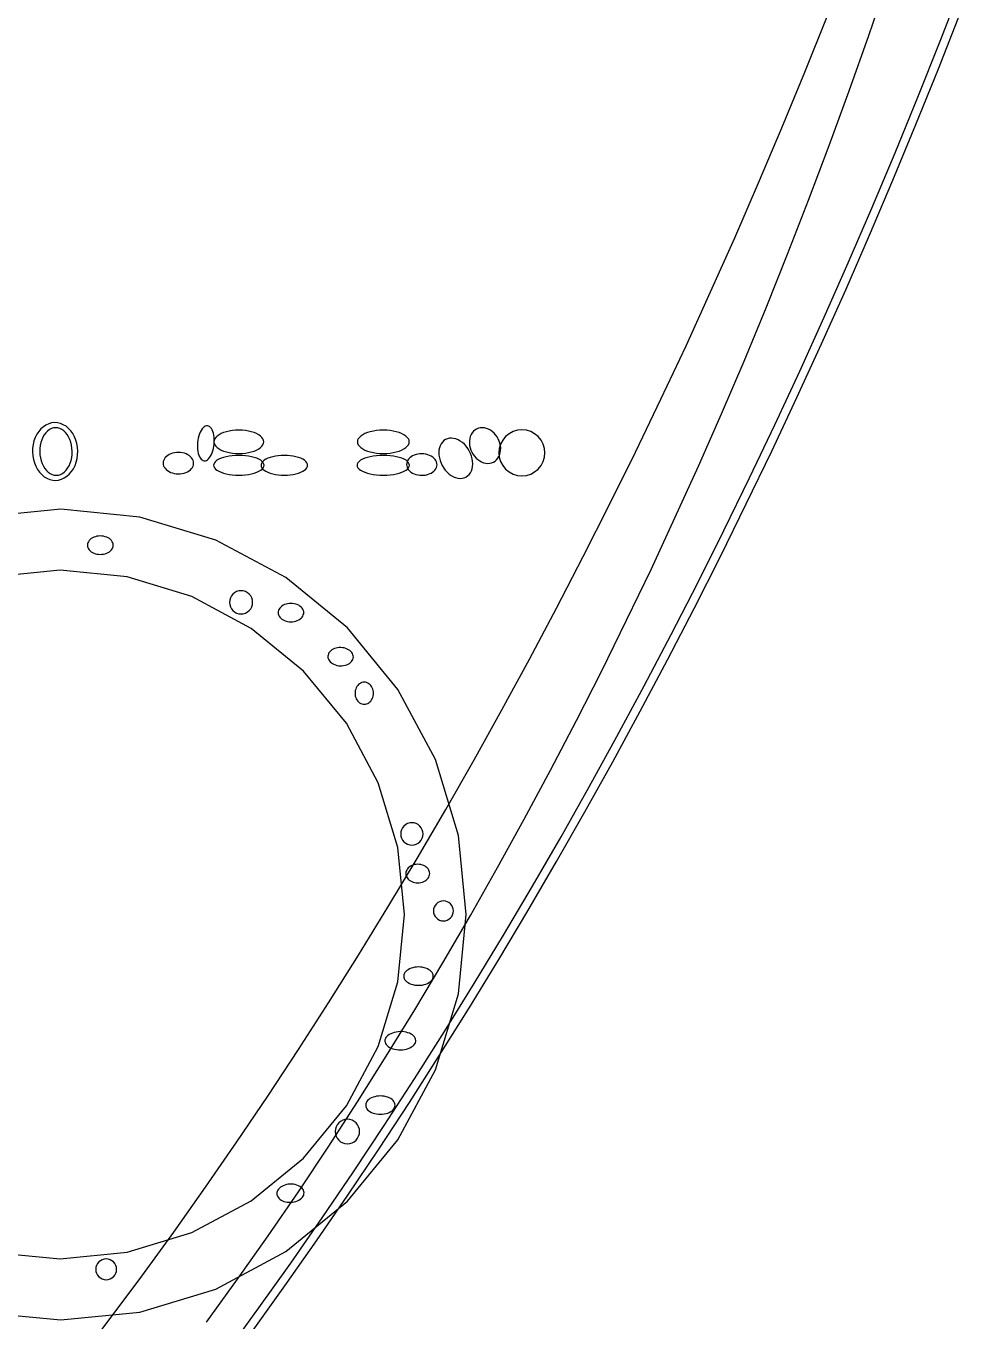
# Model space of a CAD drawing. Extents: x -1 to 217, y -22 to 302.
# Drawn here: x 175.59 to 202.62, y 21.13 to 58.54 of the extents above; entities that cross this region are included whole.
import ezdxf

# ---------------------------------------------------------------- set-up
doc = ezdxf.new("R2010")
doc.units = 0

msp = doc.modelspace()

# ---------------------------------------------------------------- linework, layer by layer
at = {"layer": 'CIRCLES'}
for p, q in [((189.538, 46.759), (189.438, 46.677)), ((189.653, 46.821), (189.538, 46.759)), ((189.778, 46.858), (189.653, 46.821)), ((189.907, 46.871), (189.778, 46.858)), ((190.037, 46.858), (189.907, 46.871)), ((190.162, 46.821), (190.037, 46.858)), ((190.276, 46.759), (190.162, 46.821)), ((190.377, 46.677), (190.276, 46.759)), ((189.294, 46.461), (189.256, 46.336)), ((189.355, 46.576), (189.294, 46.461)), ((189.438, 46.677), (189.355, 46.576)), ((190.46, 46.576), (190.377, 46.677)), ((190.521, 46.461), (190.46, 46.576)), ((190.559, 46.336), (190.521, 46.461)), ((189.256, 46.336), (189.243, 46.207)), ((189.243, 46.207), (189.256, 46.077)), ((189.256, 46.077), (189.294, 45.953)), ((190.521, 45.953), (190.559, 46.077)), ((190.572, 46.207), (190.559, 46.336)), ((190.559, 46.077), (190.572, 46.207)), ((189.294, 45.953), (189.355, 45.838)), ((189.355, 45.838), (189.438, 45.737)), ((189.438, 45.737), (189.538, 45.654)), ((189.538, 45.654), (189.653, 45.593)), ((190.162, 45.593), (190.276, 45.654)), ((190.276, 45.654), (190.377, 45.737)), ((190.377, 45.737), (190.46, 45.838)), ((190.46, 45.838), (190.521, 45.953)), ((189.653, 45.593), (189.778, 45.555)), ((189.778, 45.555), (189.907, 45.543)), ((189.907, 45.543), (190.037, 45.555)), ((190.037, 45.555), (190.162, 45.593)), ((176.594, 44.578), (174.31, 44.353)), ((178.878, 44.353), (176.594, 44.578)), ((181.074, 43.687), (178.878, 44.353)), ((183.097, 42.605), (181.074, 43.687)), ((176.574, 42.814), (174.634, 42.623)), ((178.513, 42.623), (176.574, 42.814)), ((180.378, 42.057), (178.513, 42.623)), ((184.871, 41.149), (183.097, 42.605)), ((182.097, 41.138), (180.378, 42.057)), ((181.472, 41.954), (181.466, 41.889)), ((181.491, 42.017), (181.472, 41.954)), ((181.522, 42.075), (181.491, 42.017)), ((181.564, 42.125), (181.522, 42.075)), ((181.615, 42.167), (181.564, 42.125)), ((181.672, 42.198), (181.615, 42.167)), ((181.735, 42.217), (181.672, 42.198)), ((181.8, 42.224), (181.735, 42.217)), ((181.866, 42.217), (181.8, 42.224)), ((181.929, 42.198), (181.866, 42.217)), ((181.986, 42.167), (181.929, 42.198)), ((182.037, 42.125), (181.986, 42.167)), ((182.079, 42.075), (182.037, 42.125)), ((182.11, 42.017), (182.079, 42.075)), ((182.129, 41.954), (182.11, 42.017)), ((182.135, 41.889), (182.129, 41.954)), ((181.466, 41.889), (181.472, 41.824)), ((181.472, 41.824), (181.491, 41.761)), ((181.491, 41.761), (181.522, 41.703)), ((181.522, 41.703), (181.564, 41.652)), ((181.564, 41.652), (181.615, 41.611)), ((181.615, 41.611), (181.672, 41.58)), ((181.672, 41.58), (181.735, 41.561)), ((181.735, 41.561), (181.8, 41.554)), ((181.8, 41.554), (181.866, 41.561)), ((181.866, 41.561), (181.929, 41.58)), ((181.929, 41.58), (181.986, 41.611)), ((181.986, 41.611), (182.037, 41.652)), ((182.037, 41.652), (182.079, 41.703)), ((182.079, 41.703), (182.11, 41.761)), ((182.11, 41.761), (182.129, 41.824)), ((182.129, 41.824), (182.135, 41.889)), ((186.327, 39.375), (184.871, 41.149)), ((183.604, 39.902), (182.097, 41.138)), ((184.84, 38.395), (183.604, 39.902)), ((187.409, 37.352), (186.327, 39.375)), ((185.759, 36.676), (184.84, 38.395)), ((188.075, 35.156), (187.409, 37.352)), ((186.324, 34.811), (185.759, 36.676)), ((186.415, 35.263), (186.409, 35.2)), ((186.409, 35.2), (186.415, 35.137)), ((186.434, 35.324), (186.415, 35.263)), ((186.464, 35.38), (186.434, 35.324)), ((186.504, 35.429), (186.464, 35.38)), ((186.553, 35.469), (186.504, 35.429)), ((186.609, 35.499), (186.553, 35.469)), ((186.669, 35.517), (186.609, 35.499)), ((186.732, 35.523), (186.669, 35.517)), ((186.795, 35.517), (186.732, 35.523)), ((186.856, 35.499), (186.795, 35.517)), ((186.912, 35.469), (186.856, 35.499)), ((186.961, 35.429), (186.912, 35.469)), ((187.001, 35.38), (186.961, 35.429)), ((187.031, 35.324), (187.001, 35.38)), ((187.049, 35.263), (187.031, 35.324)), ((187.055, 35.2), (187.049, 35.263)), ((187.049, 35.137), (187.055, 35.2)), ((186.516, 32.872), (186.324, 34.811)), ((186.415, 35.137), (186.434, 35.077)), ((186.434, 35.077), (186.464, 35.021)), ((186.464, 35.021), (186.504, 34.972)), ((186.504, 34.972), (186.553, 34.932)), ((186.553, 34.932), (186.609, 34.902)), ((186.609, 34.902), (186.669, 34.883)), ((186.669, 34.883), (186.732, 34.877)), ((186.732, 34.877), (186.795, 34.883)), ((186.795, 34.883), (186.856, 34.902)), ((186.856, 34.902), (186.912, 34.932)), ((186.912, 34.932), (186.961, 34.972)), ((186.961, 34.972), (187.001, 35.021)), ((187.001, 35.021), (187.031, 35.077)), ((187.031, 35.077), (187.049, 35.137)), ((188.3, 32.872), (188.075, 35.156)), ((187.36, 33.034), (187.355, 32.978)), ((187.355, 32.978), (187.36, 32.921)), ((187.377, 33.088), (187.36, 33.034)), ((187.36, 32.921), (187.377, 32.867)), ((187.403, 33.138), (187.377, 33.088)), ((187.439, 33.181), (187.403, 33.138)), ((187.483, 33.217), (187.439, 33.181)), ((187.532, 33.244), (187.483, 33.217)), ((187.586, 33.26), (187.532, 33.244)), ((187.643, 33.266), (187.586, 33.26)), ((187.699, 33.26), (187.643, 33.266)), ((187.753, 33.244), (187.699, 33.26)), ((187.802, 33.217), (187.753, 33.244)), ((187.846, 33.181), (187.802, 33.217)), ((187.882, 33.138), (187.846, 33.181)), ((187.908, 33.088), (187.882, 33.138)), ((187.925, 33.034), (187.908, 33.088)), ((187.908, 32.867), (187.925, 32.921)), ((187.93, 32.978), (187.925, 33.034)), ((187.925, 32.921), (187.93, 32.978)), ((186.324, 30.932), (186.516, 32.872)), ((187.377, 32.867), (187.403, 32.818)), ((187.403, 32.818), (187.439, 32.774)), ((187.439, 32.774), (187.483, 32.738)), ((187.483, 32.738), (187.532, 32.712)), ((187.532, 32.712), (187.586, 32.695)), ((187.586, 32.695), (187.643, 32.69)), ((187.643, 32.69), (187.699, 32.695)), ((187.699, 32.695), (187.753, 32.712)), ((187.753, 32.712), (187.802, 32.738)), ((187.802, 32.738), (187.846, 32.774)), ((187.846, 32.774), (187.882, 32.818)), ((187.882, 32.818), (187.908, 32.867)), ((188.075, 30.588), (188.3, 32.872)), ((185.759, 29.067), (186.324, 30.932)), ((187.409, 28.392), (188.075, 30.588)), ((184.84, 27.348), (185.759, 29.067)), ((186.327, 26.368), (187.409, 28.392)), ((183.604, 25.842), (184.84, 27.348)), ((184.735, 26.932), (184.674, 26.899)), ((184.801, 26.952), (184.735, 26.932)), ((184.87, 26.959), (184.801, 26.952)), ((184.938, 26.952), (184.87, 26.959)), ((185.004, 26.932), (184.938, 26.952)), ((185.065, 26.899), (185.004, 26.932)), ((184.524, 26.675), (184.517, 26.607)), ((184.517, 26.607), (184.524, 26.538)), ((184.544, 26.741), (184.524, 26.675)), ((184.577, 26.802), (184.544, 26.741)), ((184.621, 26.856), (184.577, 26.802)), ((184.674, 26.899), (184.621, 26.856)), ((185.119, 26.856), (185.065, 26.899)), ((185.163, 26.802), (185.119, 26.856)), ((185.195, 26.741), (185.163, 26.802)), ((185.215, 26.675), (185.195, 26.741)), ((185.222, 26.607), (185.215, 26.675)), ((185.215, 26.538), (185.222, 26.607)), ((184.524, 26.538), (184.544, 26.472)), ((184.544, 26.472), (184.577, 26.411)), ((184.577, 26.411), (184.621, 26.357)), ((184.621, 26.357), (184.674, 26.314)), ((184.674, 26.314), (184.735, 26.281)), ((184.735, 26.281), (184.801, 26.261)), ((184.801, 26.261), (184.87, 26.254)), ((184.87, 26.254), (184.938, 26.261)), ((184.871, 24.594), (186.327, 26.368)), ((184.938, 26.261), (185.004, 26.281)), ((185.004, 26.281), (185.065, 26.314)), ((185.065, 26.314), (185.119, 26.357)), ((185.119, 26.357), (185.163, 26.411)), ((185.163, 26.411), (185.195, 26.472)), ((185.195, 26.472), (185.215, 26.538)), ((182.097, 24.606), (183.604, 25.842)), ((180.378, 23.687), (182.097, 24.606)), ((183.097, 23.139), (184.871, 24.594)), ((178.513, 23.121), (180.378, 23.687)), ((174.634, 23.121), (176.574, 22.93)), ((176.574, 22.93), (178.513, 23.121)), ((177.693, 22.84), (177.656, 22.794)), ((177.739, 22.877), (177.693, 22.84)), ((177.791, 22.905), (177.739, 22.877)), ((177.847, 22.922), (177.791, 22.905)), ((177.906, 22.928), (177.847, 22.922)), ((177.965, 22.922), (177.906, 22.928)), ((178.021, 22.905), (177.965, 22.922)), ((178.073, 22.877), (178.021, 22.905)), ((178.119, 22.84), (178.073, 22.877)), ((178.156, 22.794), (178.119, 22.84)), ((181.074, 22.057), (183.097, 23.139)), ((177.611, 22.686), (177.605, 22.627)), ((177.605, 22.627), (177.611, 22.568)), ((177.628, 22.742), (177.611, 22.686)), ((177.611, 22.568), (177.628, 22.512)), ((177.656, 22.794), (177.628, 22.742)), ((177.628, 22.512), (177.656, 22.46)), ((177.656, 22.46), (177.693, 22.414)), ((178.119, 22.414), (178.156, 22.46)), ((178.184, 22.742), (178.156, 22.794)), ((178.156, 22.46), (178.184, 22.512)), ((178.201, 22.686), (178.184, 22.742)), ((178.184, 22.512), (178.201, 22.568)), ((178.207, 22.627), (178.201, 22.686)), ((178.201, 22.568), (178.207, 22.627)), ((177.693, 22.414), (177.739, 22.377)), ((177.739, 22.377), (177.791, 22.349)), ((177.791, 22.349), (177.847, 22.332)), ((177.847, 22.332), (177.906, 22.326)), ((177.906, 22.326), (177.965, 22.332)), ((177.965, 22.332), (178.021, 22.349)), ((178.021, 22.349), (178.073, 22.377)), ((178.073, 22.377), (178.119, 22.414)), ((178.878, 21.391), (181.074, 22.057)), ((174.31, 21.391), (176.594, 21.166)), ((176.594, 21.166), (178.878, 21.391))]:
    msp.add_line(p, q, dxfattribs=at)
at = {"layer": 'ELLIPSES'}
for p, q in [((199.925, 58.26), (200.476, 59.868)), ((201.984, 58.092), (202.616, 59.72)), ((198.075, 57.196), (198.723, 58.811)), ((201.933, 57.295), (202.57, 58.918)), ((199.36, 56.663), (199.925, 58.26)), ((201.339, 56.475), (201.984, 58.092)), ((201.283, 55.684), (201.933, 57.295)), ((197.414, 55.592), (198.075, 57.196)), ((198.78, 55.078), (199.36, 56.663)), ((200.683, 54.87), (201.339, 56.475)), ((196.741, 54), (197.414, 55.592)), ((200.62, 54.084), (201.283, 55.684)), ((198.186, 53.505), (198.78, 55.078)), ((200.013, 53.276), (200.683, 54.87)), ((196.055, 52.42), (196.741, 54)), ((199.945, 52.495), (200.62, 54.084)), ((197.578, 51.944), (198.186, 53.505)), ((199.331, 51.694), (200.013, 53.276)), ((195.357, 50.853), (196.055, 52.42)), ((199.258, 50.918), (199.945, 52.495)), ((196.956, 50.395), (197.578, 51.944)), ((198.637, 50.123), (199.331, 51.694)), ((198.559, 49.353), (199.258, 50.918)), ((194.646, 49.298), (195.357, 50.853)), ((196.32, 48.858), (196.956, 50.395)), ((197.93, 48.565), (198.637, 50.123)), ((193.923, 47.756), (194.646, 49.298)), ((197.847, 47.8), (198.559, 49.353)), ((195.669, 47.334), (196.32, 48.858)), ((197.212, 47.019), (197.93, 48.565)), ((193.188, 46.227), (193.923, 47.756)), ((197.123, 46.259), (197.847, 47.8)), ((195.005, 45.823), (195.669, 47.334)), ((175.96, 46.826), (175.905, 46.743)), ((176.023, 46.899), (175.96, 46.826)), ((176.093, 46.961), (176.023, 46.899)), ((176.169, 47.01), (176.093, 46.961)), ((176.166, 46.785), (176.121, 46.725)), ((176.216, 46.836), (176.166, 46.785)), ((176.249, 47.047), (176.169, 47.01)), ((176.27, 46.876), (176.216, 46.836)), ((176.333, 47.069), (176.249, 47.047)), ((176.327, 46.906), (176.27, 46.876)), ((176.387, 46.924), (176.327, 46.906)), ((176.418, 47.078), (176.333, 47.069)), ((176.448, 46.931), (176.387, 46.924)), ((176.503, 47.073), (176.418, 47.078)), ((176.509, 46.926), (176.448, 46.931)), ((176.588, 47.053), (176.503, 47.073)), ((176.569, 46.909), (176.509, 46.926)), ((176.628, 46.881), (176.569, 46.909)), ((176.669, 47.019), (176.588, 47.053)), ((176.683, 46.842), (176.628, 46.881)), ((176.747, 46.973), (176.669, 47.019)), ((176.734, 46.793), (176.683, 46.842)), ((176.781, 46.735), (176.734, 46.793)), ((176.819, 46.913), (176.747, 46.973)), ((176.885, 46.843), (176.819, 46.913)), ((176.943, 46.762), (176.885, 46.843)), ((176.992, 46.672), (176.943, 46.762)), ((180.622, 46.806), (180.599, 46.753)), ((180.647, 46.854), (180.622, 46.806)), ((180.675, 46.895), (180.647, 46.854)), ((180.704, 46.93), (180.675, 46.895)), ((180.735, 46.956), (180.704, 46.93)), ((180.767, 46.975), (180.735, 46.956)), ((180.799, 46.985), (180.767, 46.975)), ((180.83, 46.986), (180.799, 46.985)), ((180.861, 46.979), (180.83, 46.986)), ((180.891, 46.963), (180.861, 46.979)), ((180.919, 46.939), (180.891, 46.963)), ((180.944, 46.908), (180.919, 46.939)), ((180.967, 46.869), (180.944, 46.908)), ((180.987, 46.823), (180.967, 46.869)), ((181.003, 46.772), (180.987, 46.823)), ((181.015, 46.715), (181.003, 46.772)), ((181.227, 46.762), (181.165, 46.729)), ((181.298, 46.79), (181.227, 46.762)), ((181.377, 46.815), (181.298, 46.79)), ((181.461, 46.834), (181.377, 46.815)), ((181.55, 46.848), (181.461, 46.834)), ((181.643, 46.857), (181.55, 46.848)), ((181.737, 46.86), (181.643, 46.857)), ((181.831, 46.857), (181.737, 46.86)), ((181.924, 46.848), (181.831, 46.857)), ((182.013, 46.834), (181.924, 46.848)), ((182.097, 46.815), (182.013, 46.834)), ((182.176, 46.79), (182.097, 46.815)), ((182.247, 46.762), (182.176, 46.79)), ((182.309, 46.729), (182.247, 46.762)), ((185.377, 46.761), (185.313, 46.728)), ((185.451, 46.79), (185.377, 46.761)), ((185.532, 46.815), (185.451, 46.79)), ((185.62, 46.834), (185.532, 46.815)), ((185.713, 46.848), (185.62, 46.834)), ((185.809, 46.857), (185.713, 46.848)), ((185.907, 46.859), (185.809, 46.857)), ((186.005, 46.857), (185.907, 46.859)), ((186.101, 46.848), (186.005, 46.857)), ((186.193, 46.834), (186.101, 46.848)), ((186.281, 46.815), (186.193, 46.834)), ((186.363, 46.79), (186.281, 46.815)), ((186.436, 46.761), (186.363, 46.79)), ((186.501, 46.728), (186.436, 46.761)), ((188.473, 46.783), (188.442, 46.733)), ((188.51, 46.828), (188.473, 46.783)), ((188.553, 46.865), (188.51, 46.828)), ((188.6, 46.894), (188.553, 46.865)), ((188.652, 46.915), (188.6, 46.894)), ((188.707, 46.928), (188.652, 46.915)), ((188.765, 46.932), (188.707, 46.928)), ((188.824, 46.928), (188.765, 46.932)), ((188.883, 46.914), (188.824, 46.928)), ((188.941, 46.892), (188.883, 46.914)), ((188.998, 46.862), (188.941, 46.892)), ((189.052, 46.824), (188.998, 46.862)), ((189.103, 46.779), (189.052, 46.824)), ((189.149, 46.729), (189.103, 46.779)), ((196.481, 45.485), (197.212, 47.019)), ((175.798, 46.449), (175.783, 46.342)), ((175.823, 46.553), (175.798, 46.449)), ((175.859, 46.651), (175.823, 46.553)), ((175.905, 46.743), (175.859, 46.651)), ((176.004, 46.416), (175.993, 46.328)), ((176.022, 46.501), (176.004, 46.416)), ((176.048, 46.582), (176.022, 46.501)), ((176.081, 46.657), (176.048, 46.582)), ((176.121, 46.725), (176.081, 46.657)), ((176.823, 46.668), (176.781, 46.735)), ((176.857, 46.594), (176.823, 46.668)), ((176.886, 46.514), (176.857, 46.594)), ((176.906, 46.429), (176.886, 46.514)), ((176.92, 46.341), (176.906, 46.429)), ((177.031, 46.575), (176.992, 46.672)), ((177.061, 46.472), (177.031, 46.575)), ((177.079, 46.366), (177.061, 46.472)), ((180.544, 46.504), (180.54, 46.438)), ((180.54, 46.438), (180.541, 46.373)), ((180.552, 46.569), (180.544, 46.504)), ((180.564, 46.634), (180.552, 46.569)), ((180.58, 46.695), (180.564, 46.634)), ((180.599, 46.753), (180.58, 46.695)), ((181.005, 46.33), (181.017, 46.395)), ((181.024, 46.655), (181.015, 46.715)), ((181.023, 46.568), (181.016, 46.524)), ((181.016, 46.524), (181.023, 46.481)), ((181.017, 46.395), (181.025, 46.46)), ((181.041, 46.611), (181.023, 46.568)), ((181.023, 46.481), (181.041, 46.438)), ((181.028, 46.591), (181.024, 46.655)), ((181.025, 46.46), (181.029, 46.526)), ((181.029, 46.526), (181.028, 46.591)), ((181.071, 46.653), (181.041, 46.611)), ((181.041, 46.438), (181.071, 46.396)), ((181.113, 46.692), (181.071, 46.653)), ((181.071, 46.396), (181.113, 46.357)), ((181.165, 46.729), (181.113, 46.692)), ((182.361, 46.692), (182.309, 46.729)), ((182.403, 46.653), (182.361, 46.692)), ((182.361, 46.357), (182.403, 46.396)), ((182.433, 46.611), (182.403, 46.653)), ((182.403, 46.396), (182.433, 46.438)), ((182.451, 46.568), (182.433, 46.611)), ((182.433, 46.438), (182.451, 46.481)), ((182.458, 46.524), (182.451, 46.568)), ((182.451, 46.481), (182.458, 46.524)), ((185.164, 46.568), (185.158, 46.524)), ((185.158, 46.524), (185.164, 46.481)), ((185.183, 46.611), (185.164, 46.568)), ((185.164, 46.481), (185.183, 46.438)), ((185.215, 46.653), (185.183, 46.611)), ((185.183, 46.438), (185.215, 46.396)), ((185.258, 46.692), (185.215, 46.653)), ((185.215, 46.396), (185.258, 46.357)), ((185.313, 46.728), (185.258, 46.692)), ((186.555, 46.692), (186.501, 46.728)), ((186.599, 46.653), (186.555, 46.692)), ((186.555, 46.357), (186.599, 46.396)), ((186.63, 46.611), (186.599, 46.653)), ((186.599, 46.396), (186.63, 46.438)), ((186.649, 46.568), (186.63, 46.611)), ((186.63, 46.438), (186.649, 46.481)), ((186.656, 46.524), (186.649, 46.568)), ((186.649, 46.481), (186.656, 46.524)), ((187.548, 46.413), (187.527, 46.35)), ((187.576, 46.469), (187.548, 46.413)), ((187.612, 46.518), (187.576, 46.469)), ((187.655, 46.559), (187.612, 46.518)), ((187.704, 46.592), (187.655, 46.559)), ((187.757, 46.615), (187.704, 46.592)), ((187.815, 46.628), (187.757, 46.615)), ((187.876, 46.632), (187.815, 46.628)), ((187.938, 46.625), (187.876, 46.632)), ((188.002, 46.609), (187.938, 46.625)), ((188.066, 46.583), (188.002, 46.609)), ((188.129, 46.548), (188.066, 46.583)), ((188.189, 46.505), (188.129, 46.548)), ((188.247, 46.453), (188.189, 46.505)), ((188.3, 46.395), (188.247, 46.453)), ((188.348, 46.331), (188.3, 46.395)), ((188.393, 46.553), (188.391, 46.487)), ((188.391, 46.487), (188.398, 46.42)), ((188.402, 46.617), (188.393, 46.553)), ((188.398, 46.42), (188.412, 46.353)), ((188.418, 46.677), (188.402, 46.617)), ((188.442, 46.733), (188.418, 46.677)), ((189.19, 46.672), (189.149, 46.729)), ((189.225, 46.612), (189.19, 46.672)), ((189.254, 46.548), (189.225, 46.612)), ((189.275, 46.482), (189.254, 46.548)), ((189.289, 46.414), (189.275, 46.482)), ((189.296, 46.347), (189.289, 46.414)), ((175.783, 46.342), (175.78, 46.233)), ((175.78, 46.233), (175.787, 46.124)), ((175.787, 46.124), (175.806, 46.018)), ((175.806, 46.018), (175.835, 45.915)), ((175.993, 46.328), (175.99, 46.239)), ((175.99, 46.239), (175.996, 46.149)), ((175.996, 46.149), (176.009, 46.061)), ((176.009, 46.061), (176.03, 45.977)), ((176.893, 45.989), (176.911, 46.074)), ((176.911, 46.074), (176.922, 46.162)), ((176.925, 46.252), (176.92, 46.341)), ((176.922, 46.162), (176.925, 46.252)), ((177.043, 45.937), (177.069, 46.041)), ((177.069, 46.041), (177.083, 46.148)), ((177.087, 46.257), (177.079, 46.366)), ((177.083, 46.148), (177.087, 46.257)), ((179.586, 46.033), (179.567, 45.995)), ((179.612, 46.069), (179.586, 46.033)), ((179.644, 46.102), (179.612, 46.069)), ((179.683, 46.132), (179.644, 46.102)), ((179.726, 46.159), (179.683, 46.132)), ((179.775, 46.181), (179.726, 46.159)), ((179.826, 46.198), (179.775, 46.181)), ((179.881, 46.21), (179.826, 46.198)), ((179.938, 46.218), (179.881, 46.21)), ((179.995, 46.22), (179.938, 46.218)), ((180.052, 46.216), (179.995, 46.22)), ((180.109, 46.208), (180.052, 46.216)), ((180.163, 46.194), (180.109, 46.208)), ((180.215, 46.175), (180.163, 46.194)), ((180.262, 46.152), (180.215, 46.175)), ((180.305, 46.125), (180.262, 46.152)), ((180.343, 46.094), (180.305, 46.125)), ((180.374, 46.06), (180.343, 46.094)), ((180.399, 46.023), (180.374, 46.06)), ((180.417, 45.985), (180.399, 46.023)), ((180.541, 46.373), (180.545, 46.309)), ((180.545, 46.309), (180.554, 46.249)), ((180.554, 46.249), (180.566, 46.192)), ((180.566, 46.192), (180.582, 46.141)), ((180.582, 46.141), (180.602, 46.095)), ((180.602, 46.095), (180.625, 46.056)), ((180.625, 46.056), (180.65, 46.025)), ((180.65, 46.025), (180.678, 46.001)), ((180.802, 45.989), (180.834, 46.008)), ((180.834, 46.008), (180.865, 46.034)), ((180.865, 46.034), (180.894, 46.069)), ((180.894, 46.069), (180.922, 46.11)), ((180.922, 46.11), (180.947, 46.158)), ((180.947, 46.158), (180.97, 46.211)), ((180.97, 46.211), (180.989, 46.269)), ((180.989, 46.269), (181.005, 46.33)), ((181.159, 46.021), (181.106, 45.99)), ((181.113, 46.357), (181.165, 46.32)), ((181.222, 46.049), (181.159, 46.021)), ((181.165, 46.32), (181.227, 46.287)), ((181.293, 46.074), (181.222, 46.049)), ((181.227, 46.287), (181.298, 46.258)), ((181.373, 46.095), (181.293, 46.074)), ((181.298, 46.258), (181.377, 46.234)), ((181.458, 46.111), (181.373, 46.095)), ((181.377, 46.234), (181.461, 46.214)), ((181.548, 46.123), (181.458, 46.111)), ((181.461, 46.214), (181.55, 46.2)), ((181.642, 46.13), (181.548, 46.123)), ((181.55, 46.2), (181.643, 46.192)), ((181.737, 46.133), (181.642, 46.13)), ((181.643, 46.192), (181.737, 46.189)), ((181.737, 46.189), (181.831, 46.192)), ((181.832, 46.13), (181.737, 46.133)), ((181.831, 46.192), (181.924, 46.2)), ((181.926, 46.123), (181.832, 46.13)), ((181.924, 46.2), (182.013, 46.214)), ((182.016, 46.111), (181.926, 46.123)), ((182.013, 46.214), (182.097, 46.234)), ((182.101, 46.095), (182.016, 46.111)), ((182.097, 46.234), (182.176, 46.258)), ((182.181, 46.074), (182.101, 46.095)), ((182.176, 46.258), (182.247, 46.287)), ((182.252, 46.049), (182.181, 46.074)), ((182.247, 46.287), (182.309, 46.32)), ((182.315, 46.021), (182.252, 46.049)), ((182.309, 46.32), (182.361, 46.357)), ((182.368, 45.99), (182.315, 46.021)), ((182.517, 46.021), (182.468, 45.99)), ((182.575, 46.05), (182.517, 46.021)), ((182.641, 46.074), (182.575, 46.05)), ((182.714, 46.095), (182.641, 46.074)), ((182.792, 46.112), (182.714, 46.095)), ((182.876, 46.124), (182.792, 46.112)), ((182.962, 46.131), (182.876, 46.124)), ((183.049, 46.134), (182.962, 46.131)), ((183.137, 46.131), (183.049, 46.134)), ((183.223, 46.124), (183.137, 46.131)), ((183.306, 46.112), (183.223, 46.124)), ((183.385, 46.095), (183.306, 46.112)), ((183.458, 46.074), (183.385, 46.095)), ((183.524, 46.05), (183.458, 46.074)), ((183.582, 46.021), (183.524, 46.05)), ((183.631, 45.99), (183.582, 46.021)), ((185.306, 46.021), (185.251, 45.99)), ((185.258, 46.357), (185.313, 46.32)), ((185.371, 46.049), (185.306, 46.021)), ((185.313, 46.32), (185.377, 46.287)), ((185.446, 46.074), (185.371, 46.049)), ((185.377, 46.287), (185.451, 46.259)), ((185.528, 46.094), (185.446, 46.074)), ((185.451, 46.259), (185.532, 46.234)), ((185.617, 46.111), (185.528, 46.094)), ((185.532, 46.234), (185.62, 46.215)), ((185.711, 46.123), (185.617, 46.111)), ((185.62, 46.215), (185.713, 46.201)), ((185.808, 46.13), (185.711, 46.123)), ((185.713, 46.201), (185.809, 46.192)), ((185.907, 46.133), (185.808, 46.13)), ((185.809, 46.192), (185.907, 46.189)), ((185.907, 46.189), (186.005, 46.192)), ((186.006, 46.13), (185.907, 46.133)), ((186.005, 46.192), (186.101, 46.201)), ((186.103, 46.123), (186.006, 46.13)), ((186.101, 46.201), (186.193, 46.215)), ((186.197, 46.111), (186.103, 46.123)), ((186.193, 46.215), (186.281, 46.234)), ((186.286, 46.094), (186.197, 46.111)), ((186.281, 46.234), (186.363, 46.259)), ((186.368, 46.074), (186.286, 46.094)), ((186.363, 46.259), (186.436, 46.287)), ((186.443, 46.049), (186.368, 46.074)), ((186.436, 46.287), (186.501, 46.32)), ((186.508, 46.021), (186.443, 46.049)), ((186.501, 46.32), (186.555, 46.357)), ((186.563, 45.99), (186.508, 46.021)), ((186.639, 46.027), (186.614, 45.991)), ((186.672, 46.06), (186.639, 46.027)), ((186.71, 46.09), (186.672, 46.06)), ((186.754, 46.116), (186.71, 46.09)), ((186.802, 46.138), (186.754, 46.116)), ((186.854, 46.156), (186.802, 46.138)), ((186.908, 46.168), (186.854, 46.156)), ((186.965, 46.175), (186.908, 46.168)), ((187.022, 46.177), (186.965, 46.175)), ((187.08, 46.174), (187.022, 46.177)), ((187.136, 46.165), (187.08, 46.174)), ((187.191, 46.152), (187.136, 46.165)), ((187.242, 46.133), (187.191, 46.152)), ((187.29, 46.11), (187.242, 46.133)), ((187.332, 46.083), (187.29, 46.11)), ((187.37, 46.052), (187.332, 46.083)), ((187.402, 46.018), (187.37, 46.052)), ((187.427, 45.981), (187.402, 46.018)), ((187.514, 46.283), (187.509, 46.211)), ((187.509, 46.211), (187.513, 46.137)), ((187.513, 46.137), (187.525, 46.061)), ((187.527, 46.35), (187.514, 46.283)), ((187.525, 46.061), (187.545, 45.985)), ((188.389, 46.262), (188.348, 46.331)), ((188.425, 46.19), (188.389, 46.262)), ((188.412, 46.353), (188.433, 46.287)), ((188.452, 46.115), (188.425, 46.19)), ((188.433, 46.287), (188.462, 46.223)), ((188.473, 46.038), (188.452, 46.115)), ((188.462, 46.223), (188.497, 46.162)), ((188.485, 45.963), (188.473, 46.038)), ((188.497, 46.162), (188.538, 46.106)), ((188.538, 46.106), (188.584, 46.055)), ((188.584, 46.055), (188.634, 46.01)), ((188.634, 46.01), (188.689, 45.972)), ((189.134, 45.97), (189.177, 46.007)), ((189.177, 46.007), (189.214, 46.051)), ((189.214, 46.051), (189.245, 46.101)), ((189.245, 46.101), (189.269, 46.157)), ((189.269, 46.157), (189.285, 46.218)), ((189.285, 46.218), (189.294, 46.281)), ((189.294, 46.281), (189.296, 46.347)), ((192.441, 44.711), (193.188, 46.227)), ((196.387, 44.731), (197.123, 46.259)), ((175.835, 45.915), (175.875, 45.818)), ((175.875, 45.818), (175.924, 45.728)), ((175.924, 45.728), (175.982, 45.647)), ((175.982, 45.647), (176.047, 45.577)), ((176.03, 45.977), (176.058, 45.897)), ((176.058, 45.897), (176.093, 45.822)), ((176.093, 45.822), (176.134, 45.756)), ((176.134, 45.756), (176.181, 45.697)), ((176.181, 45.697), (176.232, 45.648)), ((176.232, 45.648), (176.288, 45.609)), ((176.645, 45.614), (176.7, 45.654)), ((176.7, 45.654), (176.75, 45.705)), ((176.75, 45.705), (176.795, 45.765)), ((176.795, 45.765), (176.834, 45.833)), ((176.834, 45.833), (176.867, 45.908)), ((176.843, 45.591), (176.906, 45.664)), ((176.867, 45.908), (176.893, 45.989)), ((176.906, 45.664), (176.961, 45.747)), ((176.961, 45.747), (177.007, 45.839)), ((177.007, 45.839), (177.043, 45.937)), ((179.556, 45.955), (179.551, 45.915)), ((179.551, 45.915), (179.555, 45.874)), ((179.555, 45.874), (179.565, 45.834)), ((179.567, 45.995), (179.556, 45.955)), ((179.565, 45.834), (179.583, 45.796)), ((179.583, 45.796), (179.608, 45.759)), ((179.608, 45.759), (179.64, 45.725)), ((179.64, 45.725), (179.678, 45.694)), ((179.678, 45.694), (179.721, 45.666)), ((179.721, 45.666), (179.768, 45.643)), ((179.768, 45.643), (179.82, 45.625)), ((180.156, 45.621), (180.208, 45.638)), ((180.208, 45.638), (180.256, 45.66)), ((180.256, 45.66), (180.3, 45.686)), ((180.3, 45.686), (180.338, 45.716)), ((180.338, 45.716), (180.371, 45.75)), ((180.371, 45.75), (180.396, 45.786)), ((180.396, 45.786), (180.415, 45.824)), ((180.415, 45.824), (180.427, 45.864)), ((180.428, 45.945), (180.417, 45.985)), ((180.427, 45.864), (180.431, 45.904)), ((180.431, 45.904), (180.428, 45.945)), ((180.678, 46.001), (180.708, 45.985)), ((180.708, 45.985), (180.739, 45.978)), ((180.739, 45.978), (180.77, 45.979)), ((180.77, 45.979), (180.802, 45.989)), ((181.014, 45.884), (181.008, 45.847)), ((181.008, 45.847), (181.014, 45.81)), ((181.033, 45.921), (181.014, 45.884)), ((181.014, 45.81), (181.033, 45.773)), ((181.064, 45.956), (181.033, 45.921)), ((181.033, 45.773), (181.064, 45.738)), ((181.106, 45.99), (181.064, 45.956)), ((181.064, 45.738), (181.106, 45.704)), ((181.106, 45.704), (181.159, 45.673)), ((181.159, 45.673), (181.222, 45.645)), ((181.222, 45.645), (181.293, 45.62)), ((182.181, 45.62), (182.252, 45.645)), ((182.252, 45.645), (182.315, 45.673)), ((182.315, 45.673), (182.368, 45.704)), ((182.41, 45.956), (182.368, 45.99)), ((182.368, 45.704), (182.41, 45.738)), ((182.384, 45.884), (182.378, 45.847)), ((182.378, 45.847), (182.384, 45.81)), ((182.401, 45.921), (182.384, 45.884)), ((182.384, 45.81), (182.401, 45.773)), ((182.429, 45.957), (182.401, 45.921)), ((182.401, 45.773), (182.429, 45.737)), ((182.441, 45.921), (182.41, 45.956)), ((182.41, 45.738), (182.441, 45.773)), ((182.468, 45.99), (182.429, 45.957)), ((182.429, 45.737), (182.468, 45.704)), ((182.46, 45.884), (182.441, 45.921)), ((182.441, 45.773), (182.46, 45.81)), ((182.466, 45.847), (182.46, 45.884)), ((182.46, 45.81), (182.466, 45.847)), ((182.468, 45.704), (182.517, 45.673)), ((182.517, 45.673), (182.575, 45.644)), ((182.575, 45.644), (182.641, 45.62)), ((183.458, 45.62), (183.524, 45.644)), ((183.524, 45.644), (183.582, 45.673)), ((183.582, 45.673), (183.631, 45.704)), ((183.67, 45.957), (183.631, 45.99)), ((183.631, 45.704), (183.67, 45.737)), ((183.698, 45.921), (183.67, 45.957)), ((183.67, 45.737), (183.698, 45.773)), ((183.715, 45.884), (183.698, 45.921)), ((183.698, 45.773), (183.715, 45.81)), ((183.721, 45.847), (183.715, 45.884)), ((183.715, 45.81), (183.721, 45.847)), ((185.156, 45.884), (185.149, 45.847)), ((185.149, 45.847), (185.156, 45.81)), ((185.175, 45.921), (185.156, 45.884)), ((185.156, 45.81), (185.175, 45.773)), ((185.207, 45.956), (185.175, 45.921)), ((185.175, 45.773), (185.207, 45.738)), ((185.251, 45.99), (185.207, 45.956)), ((185.207, 45.738), (185.251, 45.704)), ((185.251, 45.704), (185.306, 45.673)), ((185.306, 45.673), (185.371, 45.645)), ((185.371, 45.645), (185.446, 45.62)), ((186.368, 45.62), (186.443, 45.645)), ((186.443, 45.645), (186.508, 45.673)), ((186.508, 45.673), (186.563, 45.704)), ((186.607, 45.956), (186.563, 45.99)), ((186.563, 45.704), (186.607, 45.738)), ((186.583, 45.913), (186.579, 45.872)), ((186.579, 45.872), (186.582, 45.832)), ((186.582, 45.832), (186.593, 45.792)), ((186.595, 45.952), (186.583, 45.913)), ((186.593, 45.792), (186.611, 45.753)), ((186.614, 45.991), (186.595, 45.952)), ((186.639, 45.921), (186.607, 45.956)), ((186.607, 45.738), (186.639, 45.773)), ((186.611, 45.753), (186.636, 45.716)), ((186.636, 45.716), (186.667, 45.682)), ((186.658, 45.884), (186.639, 45.921)), ((186.639, 45.773), (186.658, 45.81)), ((186.665, 45.847), (186.658, 45.884)), ((186.658, 45.81), (186.665, 45.847)), ((186.667, 45.682), (186.705, 45.651)), ((186.705, 45.651), (186.748, 45.624)), ((187.284, 45.618), (187.327, 45.644)), ((187.327, 45.644), (187.366, 45.674)), ((187.366, 45.674), (187.398, 45.707)), ((187.398, 45.707), (187.424, 45.743)), ((187.424, 45.743), (187.443, 45.782)), ((187.445, 45.942), (187.427, 45.981)), ((187.443, 45.782), (187.454, 45.821)), ((187.455, 45.902), (187.445, 45.942)), ((187.454, 45.821), (187.459, 45.862)), ((187.459, 45.862), (187.455, 45.902)), ((187.545, 45.985), (187.573, 45.91)), ((187.573, 45.91), (187.608, 45.837)), ((187.608, 45.837), (187.65, 45.768)), ((187.65, 45.768), (187.697, 45.704)), ((187.697, 45.704), (187.75, 45.646)), ((187.75, 45.646), (187.808, 45.594)), ((188.421, 45.63), (188.449, 45.686)), ((188.449, 45.686), (188.471, 45.749)), ((188.471, 45.749), (188.484, 45.816)), ((188.484, 45.816), (188.488, 45.888)), ((188.488, 45.888), (188.485, 45.963)), ((188.689, 45.972), (188.745, 45.942)), ((188.745, 45.942), (188.804, 45.92)), ((188.804, 45.92), (188.863, 45.907)), ((188.863, 45.907), (188.922, 45.902)), ((188.922, 45.902), (188.979, 45.906)), ((188.979, 45.906), (189.035, 45.919)), ((189.035, 45.919), (189.086, 45.94)), ((189.086, 45.94), (189.134, 45.97)), ((194.327, 44.326), (195.005, 45.823)), ((176.047, 45.577), (176.12, 45.518)), ((176.12, 45.518), (176.197, 45.471)), ((176.197, 45.471), (176.279, 45.437)), ((176.279, 45.437), (176.363, 45.418)), ((176.288, 45.609), (176.346, 45.581)), ((176.346, 45.581), (176.406, 45.564)), ((176.363, 45.418), (176.449, 45.412)), ((176.406, 45.564), (176.467, 45.559)), ((176.449, 45.412), (176.534, 45.421)), ((176.467, 45.559), (176.528, 45.566)), ((176.528, 45.566), (176.588, 45.584)), ((176.534, 45.421), (176.617, 45.443)), ((176.588, 45.584), (176.645, 45.614)), ((176.617, 45.443), (176.698, 45.48)), ((176.698, 45.48), (176.773, 45.53)), ((176.773, 45.53), (176.843, 45.591)), ((179.82, 45.625), (179.874, 45.611)), ((179.874, 45.611), (179.93, 45.603)), ((179.93, 45.603), (179.988, 45.599)), ((179.988, 45.599), (180.045, 45.601)), ((180.045, 45.601), (180.102, 45.608)), ((180.102, 45.608), (180.156, 45.621)), ((181.293, 45.62), (181.373, 45.599)), ((181.373, 45.599), (181.458, 45.583)), ((181.458, 45.583), (181.548, 45.571)), ((181.548, 45.571), (181.642, 45.564)), ((181.642, 45.564), (181.737, 45.561)), ((181.737, 45.561), (181.832, 45.564)), ((181.832, 45.564), (181.926, 45.571)), ((181.926, 45.571), (182.016, 45.583)), ((182.016, 45.583), (182.101, 45.599)), ((182.101, 45.599), (182.181, 45.62)), ((182.641, 45.62), (182.714, 45.599)), ((182.714, 45.599), (182.792, 45.582)), ((182.792, 45.582), (182.876, 45.57)), ((182.876, 45.57), (182.962, 45.563)), ((182.962, 45.563), (183.049, 45.56)), ((183.049, 45.56), (183.137, 45.563)), ((183.137, 45.563), (183.223, 45.57)), ((183.223, 45.57), (183.306, 45.582)), ((183.306, 45.582), (183.385, 45.599)), ((183.385, 45.599), (183.458, 45.62)), ((185.446, 45.62), (185.528, 45.6)), ((185.528, 45.6), (185.617, 45.583)), ((185.617, 45.583), (185.711, 45.571)), ((185.711, 45.571), (185.808, 45.564)), ((185.808, 45.564), (185.907, 45.561)), ((185.907, 45.561), (186.006, 45.564)), ((186.006, 45.564), (186.103, 45.571)), ((186.103, 45.571), (186.197, 45.583)), ((186.197, 45.583), (186.286, 45.6)), ((186.286, 45.6), (186.368, 45.62)), ((186.748, 45.624), (186.795, 45.601)), ((186.795, 45.601), (186.847, 45.582)), ((186.847, 45.582), (186.901, 45.569)), ((186.901, 45.569), (186.958, 45.56)), ((186.958, 45.56), (187.015, 45.557)), ((187.015, 45.557), (187.072, 45.559)), ((187.072, 45.559), (187.129, 45.566)), ((187.129, 45.566), (187.184, 45.578)), ((187.184, 45.578), (187.235, 45.596)), ((187.235, 45.596), (187.284, 45.618)), ((187.808, 45.594), (187.868, 45.551)), ((187.868, 45.551), (187.931, 45.516)), ((187.931, 45.516), (187.995, 45.49)), ((187.995, 45.49), (188.059, 45.474)), ((188.059, 45.474), (188.122, 45.467)), ((188.122, 45.467), (188.182, 45.471)), ((188.182, 45.471), (188.24, 45.484)), ((188.24, 45.484), (188.294, 45.507)), ((188.294, 45.507), (188.342, 45.54)), ((188.342, 45.54), (188.385, 45.581)), ((188.385, 45.581), (188.421, 45.63)), ((195.738, 43.964), (196.481, 45.485)), ((191.681, 43.209), (192.441, 44.711)), ((195.64, 43.216), (196.387, 44.731)), ((193.636, 42.842), (194.327, 44.326)), ((177.551, 43.77), (177.51, 43.751)), ((177.594, 43.785), (177.551, 43.77)), ((177.64, 43.796), (177.594, 43.785)), ((177.688, 43.803), (177.64, 43.796)), ((177.737, 43.805), (177.688, 43.803)), ((177.785, 43.803), (177.737, 43.805)), ((177.833, 43.796), (177.785, 43.803)), ((177.879, 43.785), (177.833, 43.796)), ((177.922, 43.77), (177.879, 43.785)), ((177.963, 43.751), (177.922, 43.77)), ((194.984, 42.456), (195.738, 43.964)), ((177.368, 43.574), (177.365, 43.54)), ((177.365, 43.54), (177.368, 43.505)), ((177.378, 43.609), (177.368, 43.574)), ((177.368, 43.505), (177.378, 43.471)), ((177.393, 43.641), (177.378, 43.609)), ((177.378, 43.471), (177.393, 43.438)), ((177.415, 43.673), (177.393, 43.641)), ((177.393, 43.438), (177.415, 43.407)), ((177.442, 43.702), (177.415, 43.673)), ((177.415, 43.407), (177.442, 43.378)), ((177.474, 43.728), (177.442, 43.702)), ((177.51, 43.751), (177.474, 43.728)), ((177.999, 43.728), (177.963, 43.751)), ((178.031, 43.702), (177.999, 43.728)), ((178.058, 43.673), (178.031, 43.702)), ((178.031, 43.378), (178.058, 43.407)), ((178.08, 43.641), (178.058, 43.673)), ((178.058, 43.407), (178.08, 43.438)), ((178.095, 43.609), (178.08, 43.641)), ((178.08, 43.438), (178.095, 43.471)), ((178.105, 43.574), (178.095, 43.609)), ((178.095, 43.471), (178.105, 43.505)), ((178.108, 43.54), (178.105, 43.574)), ((178.105, 43.505), (178.108, 43.54)), ((177.442, 43.378), (177.474, 43.352)), ((177.474, 43.352), (177.51, 43.329)), ((177.51, 43.329), (177.551, 43.31)), ((177.551, 43.31), (177.594, 43.294)), ((177.594, 43.294), (177.64, 43.283)), ((177.64, 43.283), (177.688, 43.277)), ((177.688, 43.277), (177.737, 43.274)), ((177.737, 43.274), (177.785, 43.277)), ((177.785, 43.277), (177.833, 43.283)), ((177.833, 43.283), (177.879, 43.294)), ((177.879, 43.294), (177.922, 43.31)), ((177.922, 43.31), (177.963, 43.329)), ((177.963, 43.329), (177.999, 43.352)), ((177.999, 43.352), (178.031, 43.378)), ((190.91, 41.721), (191.681, 43.209)), ((194.88, 41.714), (195.64, 43.216)), ((192.931, 41.371), (193.636, 42.842)), ((194.218, 40.961), (194.984, 42.456)), ((182.872, 41.627), (182.869, 41.593)), ((182.869, 41.593), (182.872, 41.558)), ((182.881, 41.661), (182.872, 41.627)), ((182.872, 41.558), (182.881, 41.524)), ((182.897, 41.694), (182.881, 41.661)), ((182.881, 41.524), (182.897, 41.491)), ((182.918, 41.725), (182.897, 41.694)), ((182.945, 41.754), (182.918, 41.725)), ((182.977, 41.78), (182.945, 41.754)), ((183.014, 41.803), (182.977, 41.78)), ((183.054, 41.822), (183.014, 41.803)), ((183.098, 41.838), (183.054, 41.822)), ((183.144, 41.849), (183.098, 41.838)), ((183.191, 41.856), (183.144, 41.849)), ((183.24, 41.858), (183.191, 41.856)), ((183.288, 41.856), (183.24, 41.858)), ((183.336, 41.849), (183.288, 41.856)), ((183.382, 41.838), (183.336, 41.849)), ((183.425, 41.822), (183.382, 41.838)), ((183.466, 41.803), (183.425, 41.822)), ((183.502, 41.78), (183.466, 41.803)), ((183.534, 41.754), (183.502, 41.78)), ((183.561, 41.725), (183.534, 41.754)), ((183.583, 41.694), (183.561, 41.725)), ((183.598, 41.661), (183.583, 41.694)), ((183.583, 41.491), (183.598, 41.524)), ((183.608, 41.627), (183.598, 41.661)), ((183.598, 41.524), (183.608, 41.558)), ((183.611, 41.593), (183.608, 41.627)), ((183.608, 41.558), (183.611, 41.593)), ((190.127, 40.246), (190.91, 41.721)), ((194.109, 40.224), (194.88, 41.714)), ((182.897, 41.491), (182.918, 41.46)), ((182.918, 41.46), (182.945, 41.431)), ((182.945, 41.431), (182.977, 41.405)), ((182.977, 41.405), (183.014, 41.382)), ((183.014, 41.382), (183.054, 41.363)), ((183.054, 41.363), (183.098, 41.347)), ((183.098, 41.347), (183.144, 41.336)), ((183.144, 41.336), (183.191, 41.329)), ((183.191, 41.329), (183.24, 41.327)), ((183.24, 41.327), (183.288, 41.329)), ((183.288, 41.329), (183.336, 41.336)), ((183.336, 41.336), (183.382, 41.347)), ((183.382, 41.347), (183.425, 41.363)), ((183.425, 41.363), (183.466, 41.382)), ((183.466, 41.382), (183.502, 41.405)), ((183.502, 41.405), (183.534, 41.431)), ((183.534, 41.431), (183.561, 41.46)), ((183.561, 41.46), (183.583, 41.491)), ((192.212, 39.914), (192.931, 41.371)), ((193.44, 39.48), (194.218, 40.961)), ((184.323, 40.402), (184.312, 40.368)), ((184.339, 40.434), (184.323, 40.402)), ((184.362, 40.464), (184.339, 40.434)), ((184.389, 40.491), (184.362, 40.464)), ((184.422, 40.516), (184.389, 40.491)), ((184.459, 40.537), (184.422, 40.516)), ((184.5, 40.555), (184.459, 40.537)), ((184.543, 40.569), (184.5, 40.555)), ((184.589, 40.578), (184.543, 40.569)), ((184.637, 40.583), (184.589, 40.578)), ((184.685, 40.583), (184.637, 40.583)), ((184.733, 40.579), (184.685, 40.583)), ((184.779, 40.571), (184.733, 40.579)), ((184.824, 40.558), (184.779, 40.571)), ((184.867, 40.541), (184.824, 40.558)), ((184.906, 40.521), (184.867, 40.541)), ((184.941, 40.496), (184.906, 40.521)), ((184.972, 40.469), (184.941, 40.496)), ((184.998, 40.44), (184.972, 40.469)), ((185.018, 40.408), (184.998, 40.44)), ((185.032, 40.375), (185.018, 40.408)), ((184.312, 40.368), (184.307, 40.334)), ((184.307, 40.334), (184.309, 40.299)), ((184.309, 40.299), (184.317, 40.265)), ((184.317, 40.265), (184.332, 40.232)), ((184.332, 40.232), (184.352, 40.2)), ((184.352, 40.2), (184.377, 40.171)), ((184.377, 40.171), (184.408, 40.143)), ((184.408, 40.143), (184.443, 40.119)), ((184.443, 40.119), (184.482, 40.099)), ((184.482, 40.099), (184.525, 40.082)), ((184.525, 40.082), (184.57, 40.069)), ((184.57, 40.069), (184.617, 40.06)), ((184.617, 40.06), (184.665, 40.056)), ((184.665, 40.056), (184.713, 40.057)), ((184.713, 40.057), (184.76, 40.062)), ((184.76, 40.062), (184.806, 40.071)), ((184.806, 40.071), (184.85, 40.085)), ((184.85, 40.085), (184.89, 40.102)), ((184.89, 40.102), (184.927, 40.124)), ((184.927, 40.124), (184.96, 40.148)), ((184.96, 40.148), (184.988, 40.176)), ((184.988, 40.176), (185.01, 40.206)), ((185.01, 40.206), (185.027, 40.238)), ((185.027, 40.238), (185.037, 40.272)), ((185.04, 40.34), (185.032, 40.375)), ((185.037, 40.272), (185.042, 40.306)), ((185.042, 40.306), (185.04, 40.34)), ((189.333, 38.785), (190.127, 40.246)), ((193.326, 38.749), (194.109, 40.224)), ((191.48, 38.472), (192.212, 39.914)), ((185.092, 39.306), (185.09, 39.264)), ((185.099, 39.347), (185.092, 39.306)), ((185.11, 39.386), (185.099, 39.347)), ((185.126, 39.424), (185.11, 39.386)), ((185.145, 39.458), (185.126, 39.424)), ((185.168, 39.49), (185.145, 39.458)), ((185.194, 39.517), (185.168, 39.49)), ((185.223, 39.54), (185.194, 39.517)), ((185.255, 39.559), (185.223, 39.54)), ((185.288, 39.572), (185.255, 39.559)), ((185.322, 39.58), (185.288, 39.572)), ((185.357, 39.583), (185.322, 39.58)), ((185.391, 39.58), (185.357, 39.583)), ((185.425, 39.572), (185.391, 39.58)), ((185.458, 39.559), (185.425, 39.572)), ((185.49, 39.54), (185.458, 39.559)), ((185.519, 39.517), (185.49, 39.54)), ((185.545, 39.49), (185.519, 39.517)), ((185.568, 39.458), (185.545, 39.49)), ((185.587, 39.424), (185.568, 39.458)), ((185.603, 39.386), (185.587, 39.424)), ((185.614, 39.347), (185.603, 39.386)), ((185.621, 39.306), (185.614, 39.347)), ((185.623, 39.264), (185.621, 39.306)), ((192.65, 38.012), (193.44, 39.48)), ((185.09, 39.264), (185.092, 39.223)), ((185.092, 39.223), (185.099, 39.182)), ((185.099, 39.182), (185.11, 39.142)), ((185.11, 39.142), (185.126, 39.105)), ((185.126, 39.105), (185.145, 39.07)), ((185.145, 39.07), (185.168, 39.039)), ((185.168, 39.039), (185.194, 39.011)), ((185.194, 39.011), (185.223, 38.988)), ((185.223, 38.988), (185.255, 38.97)), ((185.255, 38.97), (185.288, 38.956)), ((185.288, 38.956), (185.322, 38.948)), ((185.322, 38.948), (185.357, 38.945)), ((185.357, 38.945), (185.391, 38.948)), ((185.391, 38.948), (185.425, 38.956)), ((185.425, 38.956), (185.458, 38.97)), ((185.458, 38.97), (185.49, 38.988)), ((185.49, 38.988), (185.519, 39.011)), ((185.519, 39.011), (185.545, 39.039)), ((185.545, 39.039), (185.568, 39.07)), ((185.568, 39.07), (185.587, 39.105)), ((185.587, 39.105), (185.603, 39.142)), ((185.603, 39.142), (185.614, 39.182)), ((185.614, 39.182), (185.621, 39.223)), ((185.621, 39.223), (185.623, 39.264)), ((188.527, 37.339), (189.333, 38.785)), ((192.532, 37.286), (193.326, 38.749)), ((190.735, 37.044), (191.48, 38.472)), ((191.85, 36.557), (192.65, 38.012)), ((187.709, 35.907), (188.527, 37.339)), ((189.977, 35.63), (190.735, 37.044)), ((191.726, 35.838), (192.532, 37.286)), ((191.037, 35.117), (191.85, 36.557)), ((186.88, 34.489), (187.709, 35.907)), ((189.206, 34.231), (189.977, 35.63)), ((190.909, 34.403), (191.726, 35.838)), ((190.214, 33.69), (191.037, 35.117)), ((186.04, 33.087), (186.88, 34.489)), ((186.56, 34.092), (186.557, 34.057)), ((186.557, 34.057), (186.56, 34.022)), ((186.568, 34.126), (186.56, 34.092)), ((186.583, 34.159), (186.568, 34.126)), ((186.603, 34.19), (186.583, 34.159)), ((186.628, 34.219), (186.603, 34.19)), ((186.658, 34.245), (186.628, 34.219)), ((186.692, 34.268), (186.658, 34.245)), ((186.729, 34.288), (186.692, 34.268)), ((186.77, 34.303), (186.729, 34.288)), ((186.812, 34.314), (186.77, 34.303)), ((186.857, 34.321), (186.812, 34.314)), ((186.902, 34.323), (186.857, 34.321)), ((186.947, 34.321), (186.902, 34.323)), ((186.991, 34.314), (186.947, 34.321)), ((187.034, 34.303), (186.991, 34.314)), ((187.074, 34.288), (187.034, 34.303)), ((187.112, 34.268), (187.074, 34.288)), ((187.146, 34.245), (187.112, 34.268)), ((187.175, 34.219), (187.146, 34.245)), ((187.2, 34.19), (187.175, 34.219)), ((187.22, 34.159), (187.2, 34.19)), ((187.235, 34.126), (187.22, 34.159)), ((187.244, 34.092), (187.235, 34.126)), ((187.247, 34.057), (187.244, 34.092)), ((187.244, 34.022), (187.247, 34.057)), ((188.422, 32.847), (189.206, 34.231)), ((190.081, 32.983), (190.909, 34.403)), ((186.56, 34.022), (186.568, 33.988)), ((186.568, 33.988), (186.583, 33.955)), ((186.583, 33.955), (186.603, 33.924)), ((186.603, 33.924), (186.628, 33.895)), ((186.628, 33.895), (186.658, 33.869)), ((186.658, 33.869), (186.692, 33.846)), ((186.692, 33.846), (186.729, 33.827)), ((186.729, 33.827), (186.77, 33.811)), ((186.77, 33.811), (186.812, 33.8)), ((186.812, 33.8), (186.857, 33.793)), ((186.857, 33.793), (186.902, 33.791)), ((186.902, 33.791), (186.947, 33.793)), ((186.947, 33.793), (186.991, 33.8)), ((186.991, 33.8), (187.034, 33.811)), ((187.034, 33.811), (187.074, 33.827)), ((187.074, 33.827), (187.112, 33.846)), ((187.112, 33.846), (187.146, 33.869)), ((187.146, 33.869), (187.175, 33.895)), ((187.175, 33.895), (187.2, 33.924)), ((187.2, 33.924), (187.22, 33.955)), ((187.22, 33.955), (187.235, 33.988)), ((187.235, 33.988), (187.244, 34.022)), ((189.38, 32.278), (190.214, 33.69)), ((185.189, 31.7), (186.04, 33.087)), ((189.242, 31.577), (190.081, 32.983)), ((187.625, 31.478), (188.422, 32.847)), ((188.534, 30.881), (189.38, 32.278)), ((184.327, 30.328), (185.189, 31.7)), ((186.816, 30.125), (187.625, 31.478)), ((188.392, 30.185), (189.242, 31.577)), ((186.502, 31.128), (186.498, 31.094)), ((186.498, 31.094), (186.502, 31.059)), ((186.513, 31.162), (186.502, 31.128)), ((186.502, 31.059), (186.513, 31.025)), ((186.531, 31.195), (186.513, 31.162)), ((186.555, 31.226), (186.531, 31.195)), ((186.586, 31.255), (186.555, 31.226)), ((186.623, 31.281), (186.586, 31.255)), ((186.664, 31.304), (186.623, 31.281)), ((186.711, 31.323), (186.664, 31.304)), ((186.76, 31.338), (186.711, 31.323)), ((186.813, 31.35), (186.76, 31.338)), ((186.867, 31.356), (186.813, 31.35)), ((186.923, 31.359), (186.867, 31.356)), ((186.978, 31.356), (186.923, 31.359)), ((187.033, 31.35), (186.978, 31.356)), ((187.085, 31.338), (187.033, 31.35)), ((187.135, 31.323), (187.085, 31.338)), ((187.181, 31.304), (187.135, 31.323)), ((187.223, 31.281), (187.181, 31.304)), ((187.26, 31.255), (187.223, 31.281)), ((187.291, 31.226), (187.26, 31.255)), ((187.315, 31.195), (187.291, 31.226)), ((187.333, 31.162), (187.315, 31.195)), ((187.344, 31.128), (187.333, 31.162)), ((187.333, 31.025), (187.344, 31.059)), ((187.347, 31.094), (187.344, 31.128)), ((187.344, 31.059), (187.347, 31.094)), ((186.513, 31.025), (186.531, 30.992)), ((186.531, 30.992), (186.555, 30.961)), ((186.555, 30.961), (186.586, 30.933)), ((186.586, 30.933), (186.623, 30.907)), ((186.623, 30.907), (186.664, 30.884)), ((186.664, 30.884), (186.711, 30.865)), ((186.711, 30.865), (186.76, 30.849)), ((186.76, 30.849), (186.813, 30.838)), ((186.813, 30.838), (186.867, 30.831)), ((186.867, 30.831), (186.923, 30.829)), ((186.923, 30.829), (186.978, 30.831)), ((186.978, 30.831), (187.033, 30.838)), ((187.033, 30.838), (187.085, 30.849)), ((187.085, 30.849), (187.135, 30.865)), ((187.135, 30.865), (187.181, 30.884)), ((187.181, 30.884), (187.223, 30.907)), ((187.223, 30.907), (187.26, 30.933)), ((187.26, 30.933), (187.291, 30.961)), ((187.291, 30.961), (187.315, 30.992)), ((187.315, 30.992), (187.333, 31.025)), ((187.678, 29.498), (188.534, 30.881)), ((183.454, 28.971), (184.327, 30.328)), ((185.994, 28.787), (186.816, 30.125)), ((187.531, 28.808), (188.392, 30.185)), ((185.955, 29.255), (185.952, 29.22)), ((185.952, 29.22), (185.956, 29.186)), ((185.966, 29.289), (185.955, 29.255)), ((185.956, 29.186), (185.968, 29.152)), ((185.984, 29.322), (185.966, 29.289)), ((186.009, 29.353), (185.984, 29.322)), ((186.041, 29.382), (186.009, 29.353)), ((186.079, 29.409), (186.041, 29.382)), ((186.122, 29.432), (186.079, 29.409)), ((186.171, 29.452), (186.122, 29.432)), ((186.223, 29.469), (186.171, 29.452)), ((186.278, 29.481), (186.223, 29.469)), ((186.335, 29.489), (186.278, 29.481)), ((186.393, 29.492), (186.335, 29.489)), ((186.452, 29.491), (186.393, 29.492)), ((186.509, 29.485), (186.452, 29.491)), ((186.565, 29.475), (186.509, 29.485)), ((186.618, 29.461), (186.565, 29.475)), ((186.667, 29.443), (186.618, 29.461)), ((186.711, 29.421), (186.667, 29.443)), ((186.75, 29.396), (186.711, 29.421)), ((186.783, 29.368), (186.75, 29.396)), ((186.809, 29.338), (186.783, 29.368)), ((186.829, 29.306), (186.809, 29.338)), ((186.811, 28.13), (187.678, 29.498)), ((186.841, 29.272), (186.829, 29.306)), ((186.832, 29.169), (186.842, 29.203)), ((186.845, 29.238), (186.841, 29.272)), ((186.842, 29.203), (186.845, 29.238)), ((182.571, 27.63), (183.454, 28.971)), ((185.968, 29.152), (185.988, 29.12)), ((185.988, 29.12), (186.014, 29.09)), ((186.014, 29.09), (186.047, 29.062)), ((186.047, 29.062), (186.086, 29.037)), ((186.086, 29.037), (186.131, 29.015)), ((186.131, 29.015), (186.18, 28.997)), ((186.18, 28.997), (186.232, 28.983)), ((186.232, 28.983), (186.288, 28.973)), ((186.288, 28.973), (186.345, 28.967)), ((186.345, 28.967), (186.404, 28.966)), ((186.404, 28.966), (186.462, 28.969)), ((186.462, 28.969), (186.519, 28.977)), ((186.519, 28.977), (186.574, 28.989)), ((186.574, 28.989), (186.627, 29.006)), ((186.627, 29.006), (186.675, 29.026)), ((186.66, 27.446), (187.531, 28.808)), ((186.675, 29.026), (186.718, 29.049)), ((186.718, 29.049), (186.756, 29.076)), ((186.756, 29.076), (186.788, 29.105)), ((186.788, 29.105), (186.813, 29.137)), ((186.813, 29.137), (186.832, 29.169)), ((185.16, 27.465), (185.994, 28.787)), ((185.933, 26.777), (186.811, 28.13)), ((181.677, 26.306), (182.571, 27.63)), ((184.313, 26.159), (185.16, 27.465)), ((185.401, 27.403), (185.398, 27.369)), ((185.398, 27.369), (185.401, 27.334)), ((185.412, 27.437), (185.401, 27.403)), ((185.401, 27.334), (185.412, 27.3)), ((185.43, 27.47), (185.412, 27.437)), ((185.454, 27.501), (185.43, 27.47)), ((185.485, 27.53), (185.454, 27.501)), ((185.522, 27.556), (185.485, 27.53)), ((185.564, 27.579), (185.522, 27.556)), ((185.61, 27.598), (185.564, 27.579)), ((185.66, 27.613), (185.61, 27.598)), ((185.712, 27.624), (185.66, 27.613)), ((185.767, 27.631), (185.712, 27.624)), ((185.822, 27.633), (185.767, 27.631)), ((185.778, 26.099), (186.66, 27.446)), ((185.878, 27.631), (185.822, 27.633)), ((185.932, 27.624), (185.878, 27.631)), ((185.985, 27.613), (185.932, 27.624)), ((186.034, 27.598), (185.985, 27.613)), ((186.081, 27.579), (186.034, 27.598)), ((186.122, 27.556), (186.081, 27.579)), ((186.159, 27.53), (186.122, 27.556)), ((186.19, 27.501), (186.159, 27.53)), ((186.214, 27.47), (186.19, 27.501)), ((186.232, 27.437), (186.214, 27.47)), ((186.243, 27.403), (186.232, 27.437)), ((186.232, 27.3), (186.243, 27.334)), ((186.247, 27.369), (186.243, 27.403)), ((186.243, 27.334), (186.247, 27.369)), ((185.412, 27.3), (185.43, 27.267)), ((185.43, 27.267), (185.454, 27.236)), ((185.454, 27.236), (185.485, 27.207)), ((185.485, 27.207), (185.522, 27.181)), ((185.522, 27.181), (185.564, 27.158)), ((185.564, 27.158), (185.61, 27.139)), ((185.61, 27.139), (185.66, 27.124)), ((185.66, 27.124), (185.712, 27.113)), ((185.712, 27.113), (185.767, 27.106)), ((185.767, 27.106), (185.822, 27.104)), ((185.822, 27.104), (185.878, 27.106)), ((185.878, 27.106), (185.932, 27.113)), ((185.932, 27.113), (185.985, 27.124)), ((185.985, 27.124), (186.034, 27.139)), ((186.034, 27.139), (186.081, 27.158)), ((186.081, 27.158), (186.122, 27.181)), ((186.122, 27.181), (186.159, 27.207)), ((186.159, 27.207), (186.19, 27.236)), ((186.19, 27.236), (186.214, 27.267)), ((186.214, 27.267), (186.232, 27.3)), ((185.045, 25.439), (185.933, 26.777)), ((180.772, 24.997), (181.677, 26.306)), ((183.454, 24.869), (184.313, 26.159)), ((184.885, 24.768), (185.778, 26.099)), ((184.146, 24.116), (185.045, 25.439)), ((183.064, 25.06), (183.019, 25.043)), ((183.113, 25.073), (183.064, 25.06)), ((183.163, 25.082), (183.113, 25.073)), ((183.214, 25.087), (183.163, 25.082)), ((183.265, 25.087), (183.214, 25.087)), ((183.316, 25.082), (183.265, 25.087)), ((183.365, 25.073), (183.316, 25.082)), ((183.412, 25.06), (183.365, 25.073)), ((179.857, 23.704), (180.772, 24.997)), ((182.584, 23.596), (183.454, 24.869)), ((182.834, 24.842), (182.832, 24.808)), ((182.832, 24.808), (182.837, 24.774)), ((182.843, 24.876), (182.834, 24.842)), ((182.837, 24.774), (182.849, 24.741)), ((182.858, 24.909), (182.843, 24.876)), ((182.849, 24.741), (182.867, 24.709)), ((182.879, 24.941), (182.858, 24.909)), ((182.867, 24.709), (182.891, 24.679)), ((182.907, 24.971), (182.879, 24.941)), ((182.939, 24.998), (182.907, 24.971)), ((182.977, 25.022), (182.939, 24.998)), ((183.019, 25.043), (182.977, 25.022)), ((183.455, 25.043), (183.412, 25.06)), ((183.495, 25.022), (183.455, 25.043)), ((183.53, 24.998), (183.495, 25.022)), ((183.56, 24.97), (183.53, 24.998)), ((183.544, 24.679), (183.571, 24.708)), ((183.584, 24.941), (183.56, 24.97)), ((183.571, 24.708), (183.592, 24.74)), ((183.602, 24.909), (183.584, 24.941)), ((183.592, 24.74), (183.608, 24.773)), ((183.613, 24.876), (183.602, 24.909)), ((183.608, 24.773), (183.616, 24.807)), ((183.618, 24.842), (183.613, 24.876)), ((183.616, 24.807), (183.618, 24.842)), ((183.982, 23.451), (184.885, 24.768)), ((182.891, 24.679), (182.92, 24.652)), ((182.92, 24.652), (182.955, 24.628)), ((182.955, 24.628), (182.995, 24.607)), ((182.995, 24.607), (183.038, 24.59)), ((183.038, 24.59), (183.085, 24.576)), ((183.085, 24.576), (183.134, 24.568)), ((183.134, 24.568), (183.185, 24.563)), ((183.185, 24.563), (183.236, 24.563)), ((183.236, 24.563), (183.288, 24.567)), ((183.288, 24.567), (183.338, 24.576)), ((183.338, 24.576), (183.386, 24.589)), ((183.386, 24.589), (183.431, 24.606)), ((183.431, 24.606), (183.473, 24.627)), ((183.473, 24.627), (183.511, 24.652)), ((183.511, 24.652), (183.544, 24.679)), ((183.237, 22.81), (184.146, 24.116)), ((178.932, 22.428), (179.857, 23.704)), ((181.701, 22.339), (182.584, 23.596)), ((183.069, 22.151), (183.982, 23.451)), ((182.318, 21.518), (183.237, 22.81)), ((177.997, 21.168), (178.932, 22.428)), ((180.807, 21.099), (181.701, 22.339)), ((182.146, 20.866), (183.069, 22.151)), ((181.388, 20.243), (182.318, 21.518)), ((177.052, 19.925), (177.997, 21.168))]:
    msp.add_line(p, q, dxfattribs=at)

doc.saveas('drawing.dxf')
